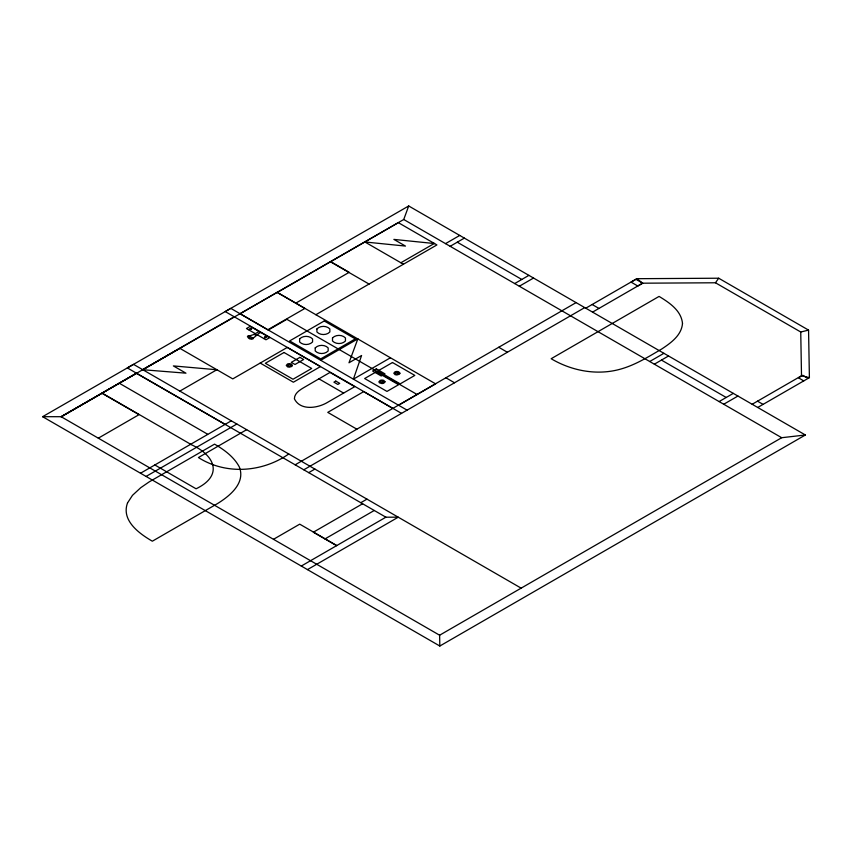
<?xml version="1.0" encoding="UTF-8"?>
<svg xmlns="http://www.w3.org/2000/svg" width="852" height="852" viewBox="0 0 852 852"><rect width="100%" height="100%" fill="white"/><g stroke="black" fill="none" stroke-linecap="round" stroke-linejoin="round"><path stroke-width="1.28" d="M42.6 416.692L61.131 416.703L403.731 219.496L408.704 205.971L805.374 434.989L439.824 646.029L42.6 416.692L408.704 205.971M357.819 338.936L348.99 362.782L361.578 355.508L353.399 379.151L390.44 357.765M592.555 312.12L642.664 283.194L635.922 279.296L631.044 282.108L637.786 286.006L642.664 283.194L715.467 282.779L718.694 278.221L808.559 330.107L809.4 377.638L757.726 407.469M318.914 378.842L303.078 388.054C299.105 390.44 294.377 393.709 294.398 398.832C300.394 411.015 317.902 408.268 327.711 402.272L354.709 386.68L330.022 372.43L318.914 378.842L343.612 393.091M136.48 373.197L61.131 416.703L439.611 635.219L439.824 646.029M142.657 369.64L234.225 316.774M61.28 416.788L102.006 393.273L139.046 414.658L98.321 438.173M277.124 292.342L240.083 313.728L267.794 329.777L304.888 308.435L277.156 292.364L435.617 383.858L398.576 405.232M277.283 292.438L398.331 222.649L436.916 244.929L315.858 314.718M248.422 329.671L252.181 327.498M295.804 303.131L349.182 272.32L330.661 261.628M259.104 331.481L253.79 334.548L247.421 336.551C251.106 343.622 256.697 333.515 260.765 332.45M268.337 330.001L286.858 319.308L417.129 394.519M263.854 338.574L267.677 336.433M400.887 262.757L434.35 243.438M179.847 391.111L216.887 369.725M445.543 243.629L459.739 235.429M450.165 246.303L464.361 238.102M320.725 360.289L357.765 338.904M140.516 473.233L231.307 420.813M146.075 476.438L236.856 424.03M246.675 429.685L198.42 457.545C225.961 475.075 262.363 472.423 288.753 453.988M514.704 283.556L528.9 275.366M519.337 286.229L533.533 278.04M295.154 464.809L576.09 302.609M303.791 469.793L584.738 307.593M585.771 308.2L636.881 278.689L718.694 278.221M308.722 472.636L314.889 469.079M273.492 539.305L299.723 524.161L336.764 545.546M360.79 502.701L366.967 499.144M362.622 503.756L313.344 532.212L336.604 545.642M324.974 538.922L374.252 510.476M649.714 361.514L663.91 353.314M301.288 566.048L385.892 517.196L398.235 517.196L307.455 569.615M654.347 364.187L668.543 355.987M719.109 401.569L733.306 393.379M723.731 404.242L737.938 396.052M752.167 404.263L801.508 375.785L809.4 377.638M439.611 635.219L781.699 437.715L805.374 434.989M715.467 282.779L800.742 332.003L808.559 330.107M216.834 369.757L173.371 365.913L185.96 373.176L142.816 369.725L179.847 348.34L232.777 378.895L287.305 347.414L320.437 366.594L293.376 382.218L260.201 363.069M434.541 243.555L393.88 239.401L405.467 246.079L364.869 241.968M808.111 378.384L802.776 375.295L798.431 377.809L803.766 380.887M592.161 304.505L598.945 308.424M757.513 401.175L763.072 404.38M457.268 242.202L521.797 279.467M661.44 360.087L726.202 397.469M403.731 219.496L781.699 437.715M364.784 241.915L403.465 264.248M498.739 347.265L507.387 352.259M330.416 261.756L369.097 284.089M445.884 377.777L454.531 382.772M407.096 410.153L230.785 308.371L225.226 311.576L401.537 413.369M392.804 408.427L363.697 391.632L327.764 412.379L356.86 429.184M255.334 333.664L246.452 328.531L250.211 326.348L269.722 337.616L265.952 339.788L257.006 334.623M254.162 334.335L255.824 335.294M521.136 588.146L133.519 364.358L127.342 367.926L385.892 517.196M225.13 424.381L136.458 373.314L102.133 393.134L190.688 444.265M119.301 383.23L207.632 434.222M190.518 444.361C214.534 454.627 224.097 475.299 196.077 488.792L154.83 464.968M636.881 278.689L642.664 283.194M800.742 332.003L801.508 375.785M127.512 502.978C121.059 520.487 139.153 533.554 152.338 541.201L217.665 503.489C229.774 495.949 245.621 483.18 239.38 467.066C233.98 456.832 224.332 449.856 214.555 444.137L149.238 481.849L140.75 487.695L132.475 495.342L127.512 502.978M682.505 323.462C681.536 335.337 670.961 342.877 661.823 348.937C648.851 356.519 635.997 364.624 621.449 368.863C597.87 375.87 572.086 371.121 551.159 358.724L659.086 296.411C669.267 302.609 681.27 310.511 682.505 323.462M299.616 338.915L299.616 341.961C302.811 345.38 309.372 345.38 312.567 341.961L312.567 338.926C309.372 335.496 302.822 335.496 299.616 338.915M316.912 328.936L316.912 331.971C320.096 335.4 326.657 335.4 329.852 331.971L329.852 328.936C326.657 325.517 320.107 325.517 316.912 328.936M315.219 347.925L315.219 350.96C318.414 354.379 324.974 354.389 328.169 350.96L328.169 347.925C324.974 344.506 318.414 344.506 315.219 347.925M332.504 337.946L332.504 340.981C335.699 344.4 342.259 344.4 345.454 340.981L345.454 337.946C342.259 334.527 335.699 334.527 332.504 337.946M291.075 365.401L289.329 366.413L287.582 365.401L289.329 364.39L291.075 365.401M383.698 381.813L381.952 382.814L380.205 381.813L381.952 380.801L383.698 381.813M398.608 373.208L396.862 374.209L395.115 373.208L396.862 372.196L398.608 373.208M292.385 365.401L291.874 366.435L289.329 367.169L287.55 366.871L286.272 365.401L287.55 363.932L289.329 363.634L291.107 363.932L292.385 365.401M385.008 381.813L383.73 383.272L381.952 383.57L379.406 382.836L378.895 381.813L380.173 380.343L381.952 380.045L383.73 380.343L385.008 381.813M399.918 373.208L399.396 374.23L396.862 374.965L395.072 374.667L393.805 373.208L395.083 371.738L396.862 371.44L398.64 371.738L399.918 373.208M248.294 335.794L248.379 336.572C250.829 340.044 257.986 339.501 248.294 335.794M251.564 328.915C250.456 329.905 249.753 327.754 251.564 328.915M265.153 336.764C263.257 337.2 266.878 338.042 265.153 336.764M324.229 320.97L289.659 340.928L320.725 358.873L355.305 338.904L324.229 320.97M284.035 352.494L265.355 363.282L293.003 379.247L311.683 368.458L284.035 352.494M299.936 357.361L291.288 362.356L294.994 364.486L303.632 359.501L299.936 357.361M335.784 381.089L333.909 382.165L337.839 384.433L339.714 383.347L335.784 381.089M376.318 368.863L372.612 371.003L381.249 375.988L384.955 373.858L376.318 368.863M376.275 371.823L364.656 378.533L386.978 391.419L398.598 384.71L376.275 371.823M392.484 362.515L377.862 370.961L400.195 383.858L414.817 375.412L392.484 362.515"/></g></svg>
